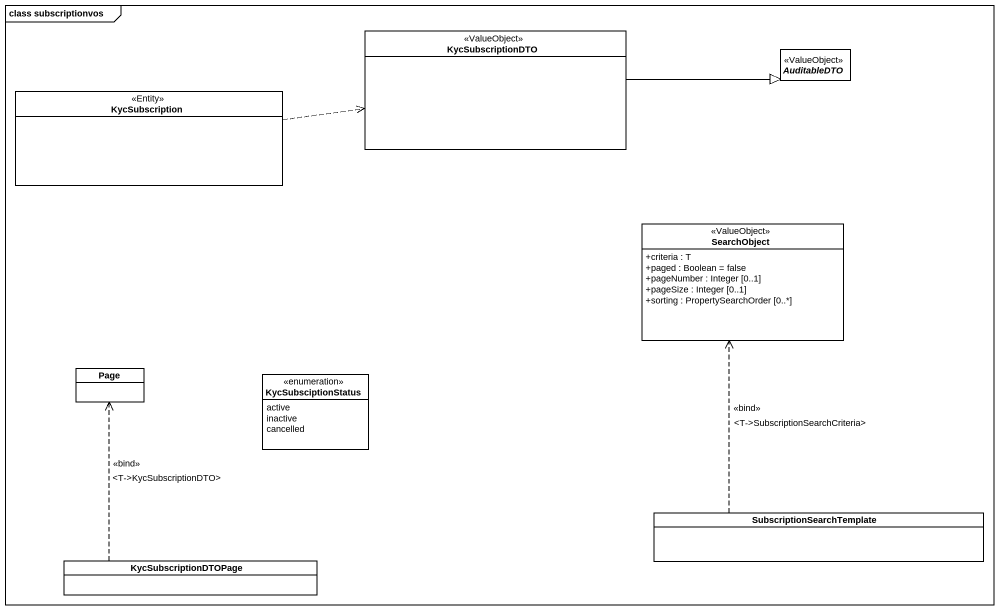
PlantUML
@startuml
mainframe class subscriptionvos
hide circle
hide empty members
skinparam classAttributeIconSize 0
class KycSubscriptionDTO <<ValueObject>>
abstract class AuditableDTO <<ValueObject>>
class KycSubscription <<Entity>>
class SearchObject <<ValueObject>> {
  +criteria : T
  +paged : Boolean = false
  +pageNumber : Integer [0..1]
  +pageSize : Integer [0..1]
  +sorting : PropertySearchOrder [0..*]
}
class "Page" as Page_
enum KycSubsciptionStatus {
  active
  inactive
  cancelled
}
class SubscriptionSearchTemplate
class KycSubscriptionDTOPage
KycSubscriptionDTO -right-|> AuditableDTO
KycSubscription .right.> KycSubscriptionDTO
SubscriptionSearchTemplate .up.> SearchObject : <<bind>>\n<T->SubscriptionSearchCriteria>
KycSubscriptionDTOPage .up.> Page_ : <<bind>>\n<T->KycSubscriptionDTO>
@enduml
